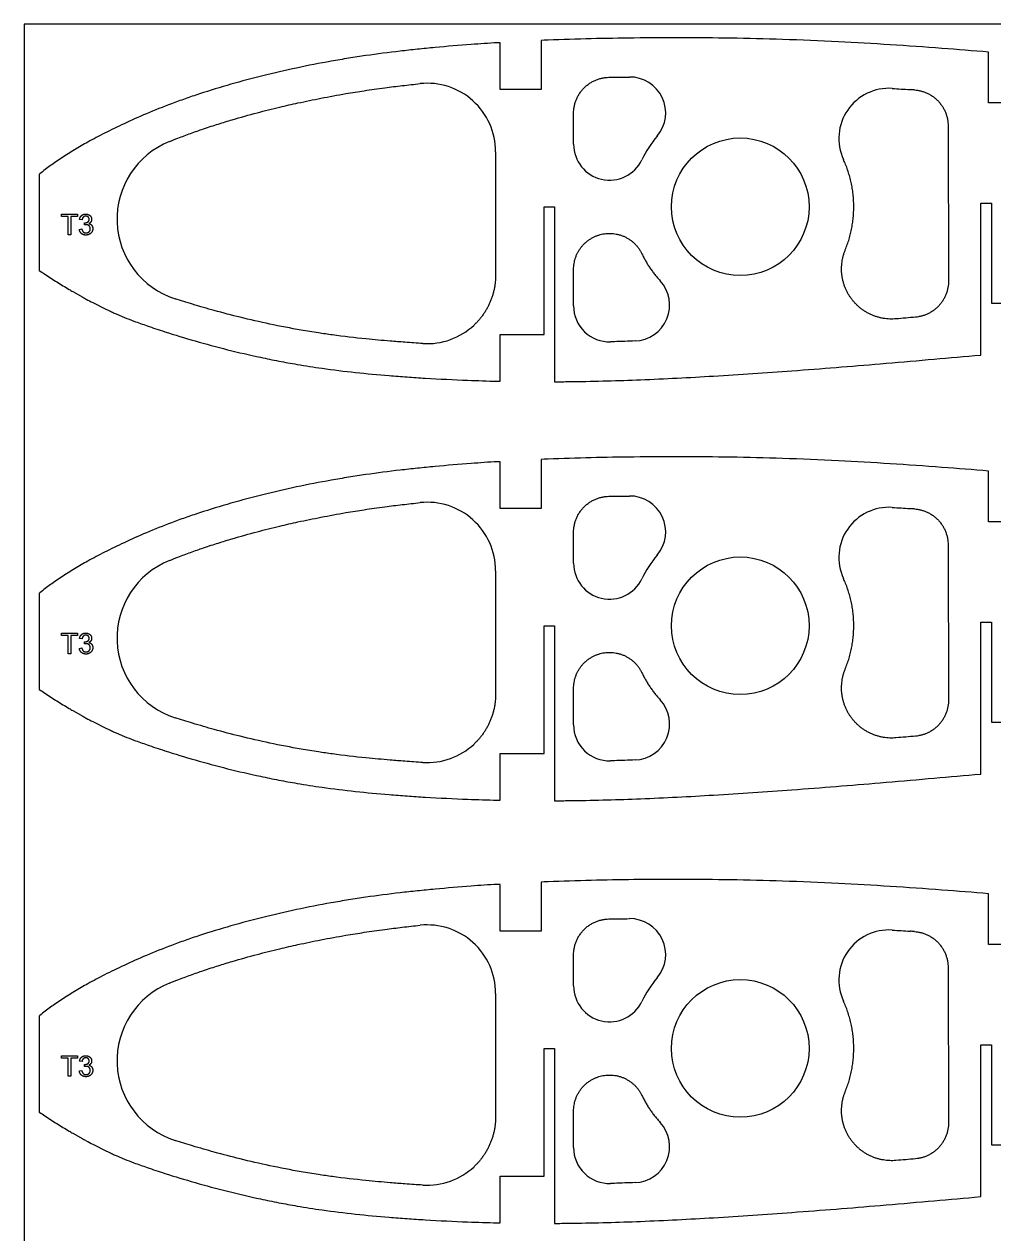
# Model space of a CAD drawing. Header units: millimetres. Extents: x -1485 to 1304, y -887 to 371.
# Drawn here: x 403.5 to 685.4, y -638.6 to -287.2 of the extents above; entities that cross this region are included whole.
import ezdxf

# ---------------------------------------------------------------- set-up
doc = ezdxf.new("R2010")
doc.units = ezdxf.units.MM
doc.header["$MEASUREMENT"] = 0
doc.layers.add('Predeterminada', color=18, linetype='Continuous', true_color=0x000000)
doc.layers.add('Predeterminado', color=18, linetype='Continuous', true_color=0x000000)

msp = doc.modelspace()

# ---------------------------------------------------------------- linework, layer by layer
at = {"layer": 'Predeterminada'}
for p, q in [((563.271, -322.048), (563.271, -313.031)), ((672.148, -316.699), (672.256, -361.805)), ((540.592, -324.212), (540.592, -360.072)), ((414.37, -343.038), (414.37, -342.352)), ((414.37, -342.352), (419.069, -342.352)), ((416.322, -343.038), (414.37, -343.038)), ((416.322, -348.315), (416.322, -343.038)), ((419.069, -343.038), (417.117, -343.038)), ((417.117, -343.038), (417.117, -348.315)), ((419.069, -342.352), (419.069, -343.038)), ((420.37, -343.978), (419.648, -343.87)), ((419.575, -346.761), (420.298, -346.653)), ((421.028, -345.496), (421.112, -344.846)), ((417.117, -348.315), (416.322, -348.315)), ((563.271, -369.008), (563.271, -358.372)), ((563.271, -443.783), (563.271, -434.766)), ((672.148, -438.434), (672.256, -483.54)), ((540.592, -445.947), (540.592, -481.807)), ((414.37, -464.773), (414.37, -464.086)), ((414.37, -464.086), (419.069, -464.086)), ((416.322, -464.773), (414.37, -464.773)), ((416.322, -470.05), (416.322, -464.773)), ((419.069, -464.773), (417.117, -464.773)), ((417.117, -464.773), (417.117, -470.05)), ((419.069, -464.086), (419.069, -464.773)), ((420.37, -465.713), (419.648, -465.604)), ((421.028, -467.231), (421.112, -466.58)), ((417.117, -470.05), (416.322, -470.05)), ((419.575, -468.496), (420.298, -468.388)), ((563.271, -490.743), (563.271, -480.107)), ((563.271, -566.578), (563.271, -557.561)), ((672.148, -561.229), (672.256, -606.335)), ((540.592, -568.742), (540.592, -604.602)), ((414.37, -587.568), (414.37, -586.881)), ((414.37, -586.881), (419.069, -586.881)), ((419.069, -586.881), (419.069, -587.568)), ((416.322, -587.568), (414.37, -587.568)), ((416.322, -592.845), (416.322, -587.568)), ((419.069, -587.568), (417.117, -587.568)), ((417.117, -587.568), (417.117, -592.845)), ((420.37, -588.508), (419.648, -588.4)), ((421.028, -590.026), (421.112, -589.375)), ((417.117, -592.845), (416.322, -592.845)), ((419.575, -591.291), (420.298, -591.183)), ((563.271, -613.538), (563.271, -602.902))]:
    msp.add_line(p, q, dxfattribs=at)
msp.add_lwpolyline([(403.533, -887.157), (1303.533, -887.157), (1303.533, -287.157), (403.533, -287.157), (403.533, -887.157)], dxfattribs=at)
for centre in [(611.727, -340.21), (611.727, -461.945), (611.727, -584.74)]:
    msp.add_circle(centre, 20, dxfattribs=at)
for centre, radius, start, end in [((520.701, -324.212), 19.892, 0, 95.96422), ((579.608, -312.94), 10.437, 25.19628, 90.72516), ((579.608, -312.94), 10.437, 319.6674, 25.19628), ((654.956, -320.356), 14.573, 86.26421, 204.66727), ((567.435, -1656.211, 0), 1353.293, 85.976561, 86.031313), ((611.727, -340.21), 31.697, 139.6674, 154.46585), ((454.847, -343.801), 24.317, 111.98595, 252.19773), ((573.708, -322.048), 10.437, 180, 257.23292), ((573.708, -322.048), 10.437, 257.23292, 334.46585), ((580.748, -368.769), 10.437, 272.19058, 42.67238), ((573.708, -369.008), 10.437, 180, 271.69413), ((520.701, -360.072), 19.892, 266.39068, 313.19511), ((579.608, -434.675), 10.437, 25.19628, 90.72516), ((520.701, -445.947), 19.892, 0, 95.96422), ((654.956, -442.091), 14.573, 86.26421, 204.66727), ((567.435, -1777.946, 0), 1353.293, 85.976561, 86.031313), ((579.608, -434.675), 10.437, 319.6674, 25.19628), ((611.727, -461.945), 31.697, 139.6674, 154.46585), ((454.847, -465.536), 24.317, 111.98595, 252.19773), ((573.708, -443.783), 10.437, 180, 257.23292), ((573.708, -443.783), 10.437, 257.23292, 334.46585), ((580.748, -490.503), 10.437, 272.19058, 42.67238), ((573.708, -490.743), 10.437, 180, 271.69413), ((520.701, -481.807), 19.892, 266.39068, 313.19511), ((579.608, -557.47), 10.437, 25.19628, 90.72516), ((520.701, -568.742), 19.892, 0, 95.96422), ((654.956, -564.886), 14.573, 86.26421, 204.66727), ((567.435, -1900.741, 0), 1353.293, 85.976561, 86.031313), ((579.608, -557.47), 10.437, 319.6674, 25.19628), ((454.847, -588.331), 24.317, 111.98595, 252.19773), ((611.727, -584.74), 31.697, 139.6674, 154.46585), ((573.708, -566.578), 10.437, 180, 257.23292), ((573.708, -566.578), 10.437, 257.23292, 334.46585), ((580.748, -613.298), 10.437, 272.19058, 42.67238), ((573.708, -613.538), 10.437, 180, 271.69413), ((520.701, -604.602), 19.892, 266.39068, 313.19511)]:
    msp.add_arc(centre, radius, start, end, dxfattribs=at)
for points, knots in [([(445.743, -321.253), (446.572, -320.918), (448.627, -320.106), (451.935, -318.867), (455.168, -317.735), (457.853, -316.843), (460.638, -315.95), (465.073, -314.592), (471.024, -312.929), (477.397, -311.333), (483.576, -309.922), (489.979, -308.597), (496.412, -307.422), (501.59, -306.591), (505.368, -306.037), (509.05, -305.534), (513.491, -304.985), (516.91, -304.608), (518.634, -304.428)], [186.3444673, 186.3444673, 186.3444673, 186.3444673, 189.0269349, 192.9728034, 196.9409589, 199.3030326, 201.4611534, 205.7132585, 213.2163012, 219.9987189, 225.4189309, 232.2305098, 239.614953, 245.0356334, 247.9613471, 251.0687157, 256.1856905, 261.3858801, 261.3858801, 261.3858801, 261.3858801]), ([(519.448, -379.924), (517.711, -379.815), (514.542, -379.6), (509.028, -379.173), (501.996, -378.532), (495.048, -377.723), (488.768, -376.823), (482.676, -375.833), (475.078, -374.367), (466.665, -372.439), (459.189, -370.487), (452.881, -368.67), (449.096, -367.495), (447.412, -366.954)], [64.1941838, 64.1941838, 64.1941838, 64.1941838, 69.4168214, 73.7219487, 80.7868167, 90.59993, 94.7023047, 99.8185855, 109.1166875, 117.9107359, 125.7090921, 132.2954103, 137.6001837, 137.6001837, 137.6001837, 137.6001837]), ([(445.743, -442.987), (446.572, -442.653), (448.627, -441.841), (451.935, -440.602), (455.168, -439.47), (457.853, -438.578), (460.638, -437.685), (465.073, -436.327), (471.024, -434.664), (477.397, -433.068), (483.576, -431.657), (489.979, -430.332), (496.412, -429.157), (501.59, -428.326), (505.368, -427.772), (509.05, -427.269), (513.491, -426.72), (516.91, -426.343), (518.634, -426.163)], [186.3444673, 186.3444673, 186.3444673, 186.3444673, 189.0269349, 192.9728034, 196.9409589, 199.3030326, 201.4611534, 205.7132585, 213.2163012, 219.9987189, 225.4189309, 232.2305098, 239.614953, 245.0356334, 247.9613471, 251.0687157, 256.1856905, 261.3858801, 261.3858801, 261.3858801, 261.3858801]), ([(519.448, -501.659), (517.711, -501.55), (514.542, -501.335), (509.028, -500.908), (501.996, -500.267), (495.048, -499.458), (488.768, -498.558), (482.676, -497.568), (475.078, -496.102), (466.665, -494.173), (459.189, -492.221), (452.881, -490.405), (449.096, -489.23), (447.412, -488.689)], [64.1941838, 64.1941838, 64.1941838, 64.1941838, 69.4168214, 73.7219487, 80.7868167, 90.59993, 94.7023047, 99.8185855, 109.1166875, 117.9107359, 125.7090921, 132.2954103, 137.6001837, 137.6001837, 137.6001837, 137.6001837]), ([(445.743, -565.782), (446.572, -565.448), (448.627, -564.636), (451.935, -563.397), (455.168, -562.265), (457.853, -561.373), (460.638, -560.48), (465.073, -559.122), (471.024, -557.459), (477.397, -555.863), (483.576, -554.452), (489.979, -553.127), (496.412, -551.952), (501.59, -551.121), (505.368, -550.567), (509.05, -550.064), (513.491, -549.515), (516.91, -549.138), (518.634, -548.958)], [186.3444673, 186.3444673, 186.3444673, 186.3444673, 189.0269349, 192.9728034, 196.9409589, 199.3030326, 201.4611534, 205.7132585, 213.2163012, 219.9987189, 225.4189309, 232.2305098, 239.614953, 245.0356334, 247.9613471, 251.0687157, 256.1856905, 261.3858801, 261.3858801, 261.3858801, 261.3858801]), ([(519.448, -624.454), (517.711, -624.345), (514.542, -624.13), (509.028, -623.703), (501.996, -623.062), (495.048, -622.253), (488.768, -621.353), (482.676, -620.363), (475.078, -618.897), (466.665, -616.968), (459.189, -615.016), (452.881, -613.2), (449.096, -612.025), (447.412, -611.484)], [64.1941838, 64.1941838, 64.1941838, 64.1941838, 69.4168214, 73.7219487, 80.7868167, 90.59993, 94.7023047, 99.8185855, 109.1166875, 117.9107359, 125.7090921, 132.2954103, 137.6001837, 137.6001837, 137.6001837, 137.6001837])]:
    msp.add_open_spline(points, degree=3, knots=knots, dxfattribs=at)
for points, weights in [([(563.271, -313.031), (563.271, -302.786), (573.515, -302.596)], [1, 0.713609493473, 1]), ([(662.388, -306.254), (672.124, -306.939), (672.148, -316.699)], [1, 0.732308209357, 1]), ([(642.258, -352.726), (647.695, -339.464), (641.713, -326.438)], [1, 0.917206417367, 1]), ([(563.271, -358.372), (563.271, -350.035), (571.402, -348.193)], [1, 0.781340001873, 1]), ([(571.402, -348.193), (579.532, -346.351), (583.125, -353.873)], [1, 0.781340001873, 1]), ([(583.125, -353.873), (585.184, -358.183), (588.421, -361.695)], [1, 0.988836886252, 1]), ([(643.996, -366.879), (639.158, -360.29), (642.258, -352.726)], [1, 0.872162562416, 1]), ([(540.592, -360.072), (540.592, -368.681), (534.316, -374.574)], [1, 0.917739257684, 1]), ([(672.256, -361.805), (672.279, -371.457), (662.663, -372.287)], [1, 0.736082457257, 1]), ([(656.979, -372.775), (648.834, -373.468), (643.996, -366.879)], [1, 0.872162562416, 1]), ([(563.271, -434.766), (563.271, -424.521), (573.515, -424.331)], [1, 0.713609493473, 1]), ([(662.388, -427.989), (672.124, -428.674), (672.148, -438.434)], [1, 0.732308209357, 1]), ([(642.258, -474.461), (647.695, -461.199), (641.713, -448.173)], [1, 0.917206417367, 1]), ([(563.271, -480.107), (563.271, -471.77), (571.402, -469.928)], [1, 0.781340001873, 1]), ([(571.402, -469.928), (579.532, -468.086), (583.125, -475.608)], [1, 0.781340001873, 1]), ([(583.125, -475.608), (585.184, -479.918), (588.421, -483.429)], [1, 0.988836886252, 1]), ([(643.996, -488.614), (639.158, -482.024), (642.258, -474.461)], [1, 0.872162562416, 1]), ([(540.592, -481.807), (540.592, -490.416), (534.316, -496.309)], [1, 0.917739257684, 1]), ([(672.256, -483.54), (672.279, -493.192), (662.663, -494.022)], [1, 0.736082457257, 1]), ([(656.979, -494.509), (648.834, -495.203), (643.996, -488.614)], [1, 0.872162562416, 1]), ([(563.271, -557.561), (563.271, -547.316), (573.515, -547.126)], [1, 0.713609493473, 1]), ([(662.388, -550.784), (672.124, -551.469), (672.148, -561.229)], [1, 0.732308209357, 1]), ([(642.258, -597.256), (647.695, -583.994), (641.713, -570.968)], [1, 0.917206417367, 1]), ([(563.271, -602.902), (563.271, -594.565), (571.402, -592.723)], [1, 0.781340001873, 1]), ([(571.402, -592.723), (579.532, -590.881), (583.125, -598.403)], [1, 0.781340001873, 1]), ([(643.996, -611.409), (639.158, -604.82), (642.258, -597.256)], [1, 0.872162562416, 1]), ([(583.125, -598.403), (585.184, -602.713), (588.421, -606.224)], [1, 0.988836886252, 1]), ([(540.592, -604.602), (540.592, -613.211), (534.316, -619.104)], [1, 0.917739257684, 1]), ([(672.256, -606.335), (672.279, -615.987), (662.663, -616.817)], [1, 0.736082457257, 1]), ([(656.979, -617.304), (648.834, -617.998), (643.996, -611.409)], [1, 0.872162562416, 1])]:
    msp.add_rational_spline(points, weights, degree=2, dxfattribs=at)
for points, degree in [([(573.515, -302.596), (573.639, -302.594), (573.763, -302.592), (573.887, -302.59)], 3), ([(573.887, -302.59), (575.75, -302.556), (577.613, -302.527), (579.476, -302.504)], 3), ([(655.906, -305.814), (657.638, -305.927), (659.368, -306.044), (661.098, -306.164)], 3), ([(419.648, -343.87), (419.78, -343.129), (420.252, -342.722)], 2), ([(420.252, -342.722), (420.723, -342.315), (421.425, -342.315)], 2), ([(420.738, -343.192), (420.452, -343.454), (420.37, -343.978)], 2), ([(421.451, -342.93), (421.023, -342.93), (420.738, -343.192)], 2), ([(421.425, -342.315), (421.908, -342.315), (422.315, -342.526)], 2), ([(422.157, -343.194), (421.884, -342.93), (421.451, -342.93)], 2), ([(422.062, -344.61), (422.431, -344.367), (422.431, -343.859)], 2), ([(422.431, -343.859), (422.431, -343.457), (422.157, -343.194)], 2), ([(422.315, -342.526), (422.722, -342.736), (422.938, -343.1)], 2), ([(422.938, -343.1), (423.154, -343.463), (423.154, -343.871)], 2), ([(423.154, -343.871), (423.154, -344.259), (422.947, -344.578)], 2), ([(420.167, -347.961), (419.649, -347.498), (419.575, -346.761)], 2), ([(420.298, -346.653), (420.427, -347.267), (420.729, -347.538)], 2), ([(420.729, -347.538), (421.031, -347.809), (421.496, -347.809)], 2), ([(421.559, -345.415), (421.346, -345.415), (421.028, -345.496)], 2), ([(421.112, -344.846), (421.187, -344.854), (421.231, -344.854)], 2), ([(421.231, -344.854), (421.693, -344.854), (422.062, -344.61)], 2), ([(422.91, -347.88), (422.34, -348.424), (421.47, -348.424)], 2), ([(421.496, -347.809), (422.044, -347.809), (422.4, -347.453)], 2), ([(422.418, -345.741), (422.08, -345.415), (421.559, -345.415)], 2), ([(422.947, -344.578), (422.74, -344.896), (422.334, -345.084)], 2), ([(422.334, -345.084), (422.861, -345.206), (423.17, -345.591)], 2), ([(422.4, -347.453), (422.756, -347.096), (422.756, -346.57)], 2), ([(422.756, -346.57), (422.756, -346.067), (422.418, -345.741)], 2), ([(423.479, -346.554), (423.479, -347.337), (422.91, -347.88)], 2), ([(423.17, -345.591), (423.479, -345.976), (423.479, -346.554)], 2), ([(421.47, -348.424), (420.686, -348.424), (420.167, -347.961)], 2), ([(662.663, -372.287), (660.769, -372.451), (658.873, -372.613), (656.979, -372.775)], 3), ([(575.131, -379.406), (574.76, -379.418), (574.387, -379.429), (574.016, -379.44)], 3), ([(581.147, -379.198), (579.142, -379.274), (577.137, -379.344), (575.131, -379.406)], 3), ([(573.515, -424.331), (573.639, -424.329), (573.763, -424.327), (573.887, -424.325)], 3), ([(573.887, -424.325), (575.75, -424.291), (577.613, -424.262), (579.476, -424.239)], 3), ([(655.906, -427.549), (657.638, -427.662), (659.368, -427.779), (661.098, -427.899)], 3), ([(419.648, -465.604), (419.78, -464.864), (420.252, -464.457)], 2), ([(420.252, -464.457), (420.723, -464.05), (421.425, -464.05)], 2), ([(420.738, -464.927), (420.452, -465.189), (420.37, -465.713)], 2), ([(421.451, -464.665), (421.023, -464.665), (420.738, -464.927)], 2), ([(421.559, -467.15), (421.346, -467.15), (421.028, -467.231)], 2), ([(421.112, -466.58), (421.187, -466.589), (421.231, -466.589)], 2), ([(421.231, -466.589), (421.693, -466.589), (422.062, -466.345)], 2), ([(421.425, -464.05), (421.908, -464.05), (422.315, -464.261)], 2), ([(422.157, -464.928), (421.884, -464.665), (421.451, -464.665)], 2), ([(422.418, -467.476), (422.08, -467.15), (421.559, -467.15)], 2), ([(422.062, -466.345), (422.431, -466.101), (422.431, -465.594)], 2), ([(422.431, -465.594), (422.431, -465.192), (422.157, -464.928)], 2), ([(422.315, -464.261), (422.722, -464.471), (422.938, -464.834)], 2), ([(422.947, -466.313), (422.74, -466.631), (422.334, -466.819)], 2), ([(422.334, -466.819), (422.861, -466.941), (423.17, -467.326)], 2), ([(422.938, -464.834), (423.154, -465.198), (423.154, -465.606)], 2), ([(423.154, -465.606), (423.154, -465.994), (422.947, -466.313)], 2), ([(423.17, -467.326), (423.479, -467.711), (423.479, -468.289)], 2), ([(420.167, -469.696), (419.649, -469.232), (419.575, -468.496)], 2), ([(421.47, -470.159), (420.686, -470.159), (420.167, -469.696)], 2), ([(420.298, -468.388), (420.427, -469.002), (420.729, -469.273)], 2), ([(420.729, -469.273), (421.031, -469.544), (421.496, -469.544)], 2), ([(422.91, -469.615), (422.34, -470.159), (421.47, -470.159)], 2), ([(421.496, -469.544), (422.044, -469.544), (422.4, -469.188)], 2), ([(422.4, -469.188), (422.756, -468.831), (422.756, -468.305)], 2), ([(422.756, -468.305), (422.756, -467.802), (422.418, -467.476)], 2), ([(423.479, -468.289), (423.479, -469.072), (422.91, -469.615)], 2), ([(662.663, -494.022), (660.769, -494.186), (658.873, -494.348), (656.979, -494.509)], 3), ([(575.131, -501.141), (574.76, -501.153), (574.387, -501.164), (574.016, -501.175)], 3), ([(581.147, -500.932), (579.142, -501.009), (577.137, -501.079), (575.131, -501.141)], 3), ([(573.515, -547.126), (573.639, -547.124), (573.763, -547.122), (573.887, -547.12)], 3), ([(573.887, -547.12), (575.75, -547.086), (577.613, -547.057), (579.476, -547.034)], 3), ([(655.906, -550.344), (657.638, -550.457), (659.368, -550.574), (661.098, -550.694)], 3), ([(420.252, -587.252), (420.723, -586.845), (421.425, -586.845)], 2), ([(421.425, -586.845), (421.908, -586.845), (422.315, -587.056)], 2), ([(419.648, -588.4), (419.78, -587.659), (420.252, -587.252)], 2), ([(420.738, -587.722), (420.452, -587.984), (420.37, -588.508)], 2), ([(421.451, -587.46), (421.023, -587.46), (420.738, -587.722)], 2), ([(421.559, -589.945), (421.346, -589.945), (421.028, -590.026)], 2), ([(421.112, -589.375), (421.187, -589.384), (421.231, -589.384)], 2), ([(421.231, -589.384), (421.693, -589.384), (422.062, -589.14)], 2), ([(422.157, -587.723), (421.884, -587.46), (421.451, -587.46)], 2), ([(422.418, -590.271), (422.08, -589.945), (421.559, -589.945)], 2), ([(422.062, -589.14), (422.431, -588.896), (422.431, -588.389)], 2), ([(422.431, -588.389), (422.431, -587.987), (422.157, -587.723)], 2), ([(422.315, -587.056), (422.722, -587.266), (422.938, -587.629)], 2), ([(422.947, -589.108), (422.74, -589.426), (422.334, -589.614)], 2), ([(422.334, -589.614), (422.861, -589.736), (423.17, -590.121)], 2), ([(422.756, -591.1), (422.756, -590.597), (422.418, -590.271)], 2), ([(422.938, -587.629), (423.154, -587.993), (423.154, -588.401)], 2), ([(423.154, -588.401), (423.154, -588.789), (422.947, -589.108)], 2), ([(423.17, -590.121), (423.479, -590.506), (423.479, -591.084)], 2), ([(420.167, -592.491), (419.649, -592.028), (419.575, -591.291)], 2), ([(421.47, -592.954), (420.686, -592.954), (420.167, -592.491)], 2), ([(420.298, -591.183), (420.427, -591.797), (420.729, -592.068)], 2), ([(420.729, -592.068), (421.031, -592.339), (421.496, -592.339)], 2), ([(422.91, -592.41), (422.34, -592.954), (421.47, -592.954)], 2), ([(421.496, -592.339), (422.044, -592.339), (422.4, -591.983)], 2), ([(422.4, -591.983), (422.756, -591.626), (422.756, -591.1)], 2), ([(423.479, -591.084), (423.479, -591.867), (422.91, -592.41)], 2), ([(662.663, -616.817), (660.769, -616.981), (658.873, -617.143), (656.979, -617.304)], 3), ([(575.131, -623.936), (574.76, -623.948), (574.387, -623.959), (574.016, -623.97)], 3), ([(581.147, -623.728), (579.142, -623.804), (577.137, -623.874), (575.131, -623.936)], 3)]:
    msp.add_open_spline(points, degree=degree, dxfattribs=at)
at = {"layer": 'Predeterminado'}
for p, q in [((683.933, -310.012), (683.933, -295.263)), ((697.525, -310.012), (683.933, -310.012)), ((407.855, -330.815), (407.855, -358.641)), ((417.708, -364.859), (420.625, -366.505)), ((423.509, -368.056), (427.488, -370.052)), ((430.23, -371.312), (432.696, -372.354)), ((683.933, -431.747), (683.933, -416.997)), ((697.525, -431.747), (683.933, -431.747)), ((407.855, -452.55), (407.855, -480.376)), ((417.708, -486.594), (420.625, -488.24)), ((423.509, -489.791), (427.488, -491.787)), ((430.23, -493.046), (432.696, -494.089)), ((683.933, -554.542), (683.933, -539.792)), ((697.525, -554.542), (683.933, -554.542)), ((407.855, -575.345), (407.855, -603.171)), ((417.708, -609.389), (420.625, -611.035)), ((423.509, -612.586), (427.488, -614.582)), ((430.23, -615.841), (432.696, -616.884))]:
    msp.add_line(p, q, dxfattribs=at)
for points in [[(554.68, -291.834), (553.884, -291.879), (553.884, -306.127), (541.884, -306.127), (541.884, -292.535), (541.088, -292.535)], [(541.088, -390.88), (541.884, -390.899), (541.884, -377.288), (554.68, -377.288), (554.68, -340.21), (557.758, -340.257), (557.758, -391.08), (558.757, -391.033)], [(679.855, -383.437), (681.651, -383.277), (681.651, -339.132), (684.729, -339.132), (684.729, -368.253), (697.525, -368.253), (697.525, -381.845)], [(554.68, -413.569), (553.884, -413.613), (553.884, -427.862), (541.884, -427.862), (541.884, -414.27), (541.088, -414.27)], [(541.088, -512.615), (541.884, -512.634), (541.884, -499.023), (554.68, -499.023), (554.68, -461.945), (557.758, -461.992), (557.758, -512.815), (558.757, -512.768)], [(679.855, -505.172), (681.651, -505.012), (681.651, -460.867), (684.729, -460.867), (684.729, -489.988), (697.525, -489.988), (697.525, -503.58)], [(554.68, -536.364), (553.884, -536.408), (553.884, -550.657), (541.884, -550.657), (541.884, -537.065), (541.088, -537.065)], [(541.088, -635.41), (541.884, -635.429), (541.884, -621.818), (554.68, -621.818), (554.68, -584.74), (557.758, -584.787), (557.758, -635.61), (558.757, -635.563)], [(679.855, -627.967), (681.651, -627.807), (681.651, -583.662), (684.729, -583.662), (684.729, -612.783), (697.525, -612.783), (697.525, -626.375)]]:
    msp.add_lwpolyline(points, dxfattribs=at)
for points, knots in [([(683.933, -295.263), (679.404, -294.889), (664.853, -293.735), (644.89, -292.425), (624.412, -291.561), (604.6, -291.088), (581.875, -291.062), (563.789, -291.465), (555.08, -291.818), (554.68, -291.834)], [2671.5025284, 2671.5025284, 2671.5025284, 2671.5025284, 2681.5336749, 2703.7205237, 2715.6563894, 2726.7719758, 2747.4598401, 2765.8135151, 2766.6981833, 2766.6981833, 2766.6981833, 2766.6981833]), ([(541.088, -292.535), (538.554, -292.693), (532.517, -293.107), (524.771, -293.756), (517.889, -294.433), (511.17, -295.165), (504.501, -296.025), (497.828, -297.046), (491.111, -298.19), (482.77, -299.822), (469.948, -302.765), (459.148, -305.825), (450.388, -308.79), (445.209, -310.672), (439.271, -313.042), (432.785, -315.928), (427.114, -318.684), (422.308, -321.227), (418.18, -323.609), (415.104, -325.538), (412.269, -327.46), (410.141, -329.013), (408.528, -330.273), (407.941, -330.745), (407.855, -330.815)], [2808.1310795, 2808.1310795, 2808.1310795, 2808.1310795, 2813.7344914, 2821.486997, 2825.2880554, 2828.9971403, 2836.4052721, 2840.1292622, 2843.8958846, 2851.4455908, 2858.8852222, 2872.9295679, 2876.2065637, 2879.2962027, 2885.0918438, 2890.3161306, 2894.9625261, 2899.0066485, 2902.3154277, 2905.4805011, 2907.0204969, 2909.8752124, 2911.293439, 2911.5375216, 2911.5375216, 2911.5375216, 2911.5375216]), ([(407.855, -358.641), (407.878, -358.657), (408.445, -359.052), (410.156, -360.219), (413.033, -362.075), (415.765, -363.728), (417.332, -364.642), (417.708, -364.859)], [2932.0107038, 2932.0107038, 2932.0107038, 2932.0107038, 2932.0724683, 2933.5355464, 2936.5816343, 2939.6277222, 2940.584788, 2940.584788, 2940.584788, 2940.584788]), ([(420.625, -366.505), (420.95, -366.684), (421.907, -367.208), (422.87, -367.721), (423.509, -368.056)], [2943.0494302, 2943.0494302, 2943.0494302, 2943.0494302, 2943.8676159, 2945.4585671, 2945.4585671, 2945.4585671, 2945.4585671]), ([(427.488, -370.052), (427.654, -370.131), (428.235, -370.407), (429.148, -370.83), (429.899, -371.166), (430.23, -371.312)], [2948.7338217, 2948.7338217, 2948.7338217, 2948.7338217, 2949.1392888, 2950.1546929, 2950.9543616, 2950.9543616, 2950.9543616, 2950.9543616]), ([(432.696, -372.354), (433.606, -372.724), (435.779, -373.568), (438.827, -374.653), (441.819, -375.663), (446.459, -377.176), (453.392, -379.278), (462.671, -381.777), (470.805, -383.67), (477.559, -385.045), (482.321, -385.912), (486.511, -386.597), (495.388, -387.92), (504.853, -388.905), (514.873, -389.661), (522.486, -390.157), (531.224, -390.592), (538.214, -390.811), (541.088, -390.88)], [1701.6145473, 1701.6145473, 1701.6145473, 1701.6145473, 1703.7843521, 1706.7584668, 1708.7562167, 1710.7539667, 1717.5297623, 1724.7459164, 1731.9620704, 1735.9601768, 1739.9582832, 1742.645212, 1745.3321409, 1759.7660738, 1763.6396595, 1767.5132452, 1776.6035107, 1782.9492464, 1782.9492464, 1782.9492464, 1782.9492464]), ([(558.757, -391.033), (560.223, -391.024), (568.224, -390.943), (583.306, -390.508), (604.509, -389.419), (627.734, -387.828), (648.523, -386.156), (666.219, -384.642), (675.36, -383.837), (679.855, -383.437)], [1902.1323348, 1902.1323348, 1902.1323348, 1902.1323348, 1905.3677465, 1919.7915749, 1935.4340231, 1952.2276001, 1971.1735923, 1981.4686957, 1991.4293838, 1991.4293838, 1991.4293838, 1991.4293838]), ([(541.088, -414.27), (538.554, -414.428), (532.517, -414.842), (524.771, -415.491), (517.889, -416.168), (511.17, -416.9), (504.501, -417.759), (497.828, -418.781), (491.111, -419.925), (482.77, -421.557), (469.948, -424.5), (459.148, -427.559), (450.388, -430.525), (445.209, -432.407), (439.271, -434.777), (432.785, -437.663), (427.114, -440.419), (422.308, -442.962), (418.18, -445.344), (415.104, -447.273), (412.269, -449.195), (410.141, -450.748), (408.528, -452.008), (407.941, -452.48), (407.855, -452.55)], [2808.1310795, 2808.1310795, 2808.1310795, 2808.1310795, 2813.7344914, 2821.486997, 2825.2880554, 2828.9971403, 2836.4052721, 2840.1292622, 2843.8958846, 2851.4455908, 2858.8852222, 2872.9295679, 2876.2065637, 2879.2962027, 2885.0918438, 2890.3161306, 2894.9625261, 2899.0066485, 2902.3154277, 2905.4805011, 2907.0204969, 2909.8752124, 2911.293439, 2911.5375216, 2911.5375216, 2911.5375216, 2911.5375216]), ([(683.933, -416.997), (679.404, -416.624), (664.853, -415.47), (644.89, -414.159), (624.412, -413.296), (604.6, -412.822), (581.875, -412.797), (563.789, -413.2), (555.08, -413.553), (554.68, -413.569)], [2671.5025284, 2671.5025284, 2671.5025284, 2671.5025284, 2681.5336749, 2703.7205237, 2715.6563894, 2726.7719758, 2747.4598401, 2765.8135151, 2766.6981833, 2766.6981833, 2766.6981833, 2766.6981833]), ([(407.855, -480.376), (407.878, -480.392), (408.445, -480.787), (410.156, -481.954), (413.033, -483.81), (415.765, -485.463), (417.332, -486.377), (417.708, -486.594)], [2932.0107038, 2932.0107038, 2932.0107038, 2932.0107038, 2932.0724683, 2933.5355464, 2936.5816343, 2939.6277222, 2940.584788, 2940.584788, 2940.584788, 2940.584788]), ([(420.625, -488.24), (420.95, -488.419), (421.907, -488.943), (422.87, -489.456), (423.509, -489.791)], [2943.0494302, 2943.0494302, 2943.0494302, 2943.0494302, 2943.8676159, 2945.4585671, 2945.4585671, 2945.4585671, 2945.4585671]), ([(427.488, -491.787), (427.654, -491.866), (428.235, -492.142), (429.148, -492.565), (429.899, -492.901), (430.23, -493.046)], [2948.7338217, 2948.7338217, 2948.7338217, 2948.7338217, 2949.1392888, 2950.1546929, 2950.9543616, 2950.9543616, 2950.9543616, 2950.9543616]), ([(432.696, -494.089), (433.606, -494.459), (435.779, -495.303), (438.827, -496.388), (441.819, -497.398), (446.459, -498.911), (453.392, -501.013), (462.671, -503.512), (470.805, -505.405), (477.559, -506.78), (482.321, -507.646), (486.511, -508.332), (495.388, -509.655), (504.853, -510.639), (514.873, -511.395), (522.486, -511.892), (531.224, -512.327), (538.214, -512.546), (541.088, -512.615)], [1701.6145473, 1701.6145473, 1701.6145473, 1701.6145473, 1703.7843521, 1706.7584668, 1708.7562167, 1710.7539667, 1717.5297623, 1724.7459164, 1731.9620704, 1735.9601768, 1739.9582832, 1742.645212, 1745.3321409, 1759.7660738, 1763.6396595, 1767.5132452, 1776.6035107, 1782.9492464, 1782.9492464, 1782.9492464, 1782.9492464]), ([(558.757, -512.768), (560.223, -512.759), (568.224, -512.678), (583.306, -512.243), (604.509, -511.154), (627.734, -509.563), (648.523, -507.891), (666.219, -506.377), (675.36, -505.572), (679.855, -505.172)], [1902.1323348, 1902.1323348, 1902.1323348, 1902.1323348, 1905.3677465, 1919.7915749, 1935.4340231, 1952.2276001, 1971.1735923, 1981.4686957, 1991.4293838, 1991.4293838, 1991.4293838, 1991.4293838]), ([(541.088, -537.065), (538.554, -537.223), (532.517, -537.637), (524.771, -538.286), (517.889, -538.963), (511.17, -539.695), (504.501, -540.555), (497.828, -541.576), (491.111, -542.72), (482.77, -544.352), (469.948, -547.295), (459.148, -550.354), (450.388, -553.32), (445.209, -555.202), (439.271, -557.572), (432.785, -560.458), (427.114, -563.214), (422.308, -565.757), (418.18, -568.139), (415.104, -570.068), (412.269, -571.99), (410.141, -573.543), (408.528, -574.803), (407.941, -575.275), (407.855, -575.345)], [2808.1310795, 2808.1310795, 2808.1310795, 2808.1310795, 2813.7344914, 2821.486997, 2825.2880554, 2828.9971403, 2836.4052721, 2840.1292622, 2843.8958846, 2851.4455908, 2858.8852222, 2872.9295679, 2876.2065637, 2879.2962027, 2885.0918438, 2890.3161306, 2894.9625261, 2899.0066485, 2902.3154277, 2905.4805011, 2907.0204969, 2909.8752124, 2911.293439, 2911.5375216, 2911.5375216, 2911.5375216, 2911.5375216]), ([(683.933, -539.792), (679.404, -539.419), (664.853, -538.265), (644.89, -536.955), (624.412, -536.091), (604.6, -535.617), (581.875, -535.592), (563.789, -535.995), (555.08, -536.348), (554.68, -536.364)], [2671.5025284, 2671.5025284, 2671.5025284, 2671.5025284, 2681.5336749, 2703.7205237, 2715.6563894, 2726.7719758, 2747.4598401, 2765.8135151, 2766.6981833, 2766.6981833, 2766.6981833, 2766.6981833]), ([(407.855, -603.171), (407.878, -603.187), (408.445, -603.582), (410.156, -604.749), (413.033, -606.605), (415.765, -608.258), (417.332, -609.172), (417.708, -609.389)], [2932.0107038, 2932.0107038, 2932.0107038, 2932.0107038, 2932.0724683, 2933.5355464, 2936.5816343, 2939.6277222, 2940.584788, 2940.584788, 2940.584788, 2940.584788]), ([(420.625, -611.035), (420.95, -611.214), (421.907, -611.738), (422.87, -612.251), (423.509, -612.586)], [2943.0494302, 2943.0494302, 2943.0494302, 2943.0494302, 2943.8676159, 2945.4585671, 2945.4585671, 2945.4585671, 2945.4585671]), ([(427.488, -614.582), (427.654, -614.661), (428.235, -614.937), (429.148, -615.36), (429.899, -615.696), (430.23, -615.841)], [2948.7338217, 2948.7338217, 2948.7338217, 2948.7338217, 2949.1392888, 2950.1546929, 2950.9543616, 2950.9543616, 2950.9543616, 2950.9543616]), ([(432.696, -616.884), (433.606, -617.254), (435.779, -618.098), (438.827, -619.183), (441.819, -620.193), (446.459, -621.706), (453.392, -623.808), (462.671, -626.307), (470.805, -628.2), (477.559, -629.575), (482.321, -630.441), (486.511, -631.127), (495.388, -632.45), (504.853, -633.435), (514.873, -634.191), (522.486, -634.687), (531.224, -635.122), (538.214, -635.341), (541.088, -635.41)], [1701.6145473, 1701.6145473, 1701.6145473, 1701.6145473, 1703.7843521, 1706.7584668, 1708.7562167, 1710.7539667, 1717.5297623, 1724.7459164, 1731.9620704, 1735.9601768, 1739.9582832, 1742.645212, 1745.3321409, 1759.7660738, 1763.6396595, 1767.5132452, 1776.6035107, 1782.9492464, 1782.9492464, 1782.9492464, 1782.9492464]), ([(558.757, -635.563), (560.223, -635.554), (568.224, -635.473), (583.306, -635.038), (604.509, -633.949), (627.734, -632.358), (648.523, -630.686), (666.219, -629.172), (675.36, -628.367), (679.855, -627.967)], [1902.1323348, 1902.1323348, 1902.1323348, 1902.1323348, 1905.3677465, 1919.7915749, 1935.4340231, 1952.2276001, 1971.1735923, 1981.4686957, 1991.4293838, 1991.4293838, 1991.4293838, 1991.4293838])]:
    msp.add_open_spline(points, degree=3, knots=knots, dxfattribs=at)

doc.saveas('drawing.dxf')
